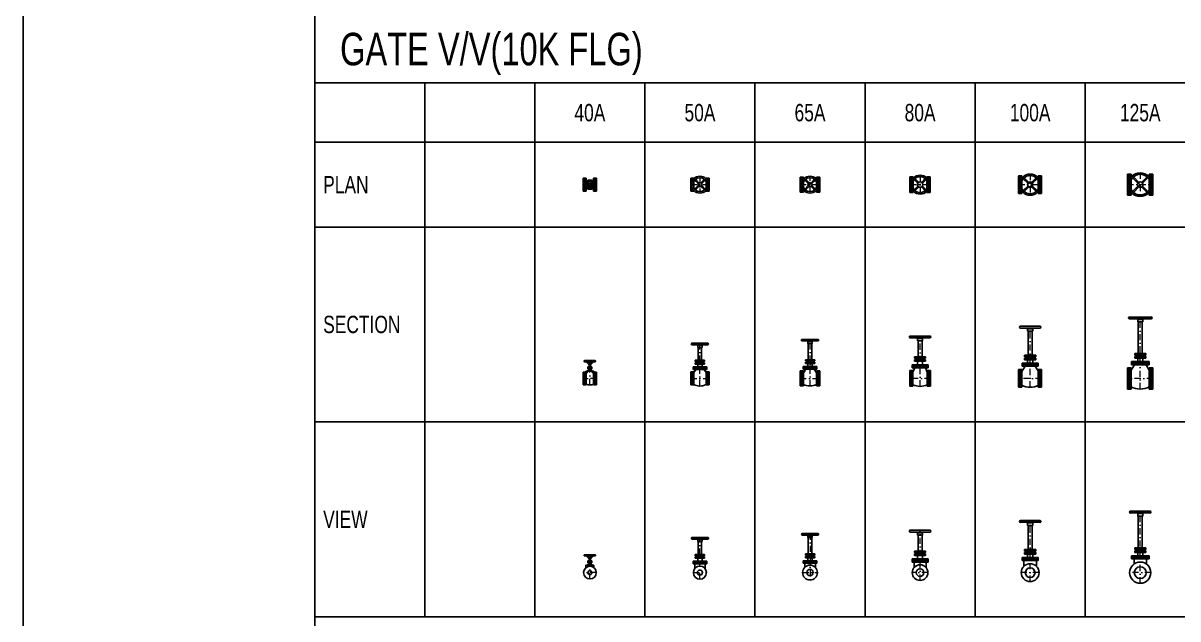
# Model space of a CAD drawing. Extents: x 0 to 60630, y 0 to 46389.
# Drawn here: x 0 to 13639, y 21136 to 28167 of the extents above; entities that cross this region are included whole.
import ezdxf
from ezdxf.enums import TextEntityAlignment as Align

# ---------------------------------------------------------------- set-up
doc = ezdxf.new("R2010")
doc.units = 0
doc.header["$LTSCALE"] = 30
doc.header["$MEASUREMENT"] = 0
doc.linetypes.add('DGN Style 4', pattern=[4.8, 2.4, -1.2, 0, -1.2])
doc.layers.add('L(c)', color=1, linetype='DGN Style 4', lineweight=5)
doc.layers.add('L(txt)', color=2, linetype='Continuous', lineweight=13)
doc.styles.add('Style-ENGINEERING', font='ENGINEERING.shx')

# ---------------------------------------------------------------- blocks, each defined once
blk = doc.blocks.new('*U4')
for p, q in [((-150, 125), (-150, -125)), ((-150, 125), (-130, 125)), ((-130, 125), (-130, 52)), ((-127, 125), (-107, 125)), ((-127, 125), (-127, 59)), ((-107, 125), (-107, 90)), ((-107, 59), (-107, -59)), ((-27, 16), (-91, 81)), ((-16, 27), (-81, 91)), ((81, 91), (16, 27)), ((91, 81), (27, 16)), ((107, 125), (127, 125)), ((107, 125), (107, 90)), ((107, 59), (107, -59)), ((127, 125), (127, 59)), ((150, 125), (130, 125)), ((130, 125), (130, 52)), ((150, 125), (150, -125)), ((-150, -125), (-130, -125)), ((-130, -52), (-130, -125)), ((-127, -59), (-127, -125)), ((-127, -125), (-107, -125)), ((-107, -90), (-107, -125)), ((-27, -16), (-91, -81)), ((-16, -27), (-81, -91)), ((81, -91), (16, -27)), ((91, -81), (27, -16)), ((107, -90), (107, -125)), ((107, -125), (127, -125)), ((127, -59), (127, -125)), ((130, -52), (130, -125)), ((150, -125), (130, -125))]:
    blk.add_line(p, q)
for radius in [140, 122, 31.3]:
    blk.add_circle((0, 0), radius)
blk = doc.blocks.new('*U5')
for p, q in [((-136, 105), (-118, 105)), ((-136, 105), (-136, -105)), ((-118, 105), (-118, 43)), ((-115, 105), (-97, 105)), ((-115, 105), (-115, 50)), ((-97, 105), (-97, 79)), ((-97, 45), (-97, -46)), ((-27, 16), (-81, 70)), ((-16, 27), (-70, 81)), ((70, 81), (16, 27)), ((81, 70), (27, 16)), ((96, 105), (114, 105)), ((96, 105), (96, 79)), ((96, 46), (96, -46)), ((114, 105), (114, 50)), ((135, 105), (117, 105)), ((117, 105), (117, 43)), ((135, 105), (135, -105)), ((-136, -105), (-118, -105)), ((-118, -43), (-118, -105)), ((-115, -50), (-115, -105)), ((-115, -105), (-97, -105)), ((-97, -79), (-97, -105)), ((-27, -16), (-81, -70)), ((-16, -27), (-70, -81)), ((70, -81), (16, -27)), ((81, -70), (27, -16)), ((96, -79), (96, -105)), ((96, -105), (114, -105)), ((114, -50), (114, -105)), ((117, -43), (117, -105)), ((135, -105), (117, -105))]:
    blk.add_line(p, q)
for radius in [125, 107, 31.3]:
    blk.add_circle((0, 0), radius)
blk = doc.blocks.new('*U6')
for p, q in [((-120, 93), (-102, 93)), ((-120, 93), (-120, -92)), ((-102, 93), (-102, 47)), ((-99, 93), (-81, 93)), ((-99, 93), (-99, 53)), ((-81, 93), (-81, 78)), ((-81, 49), (-81, -49)), ((-27, 16), (-72, 61)), ((-16, 27), (-61, 72)), ((61, 72), (16, 27)), ((72, 61), (27, 16)), ((80, 93), (98, 93)), ((80, 93), (80, 76)), ((80, 49), (80, -49)), ((98, 93), (98, 53)), ((119, 93), (101, 93)), ((101, 93), (101, 47)), ((119, 93), (119, -92)), ((-120, -92), (-102, -92)), ((-102, -47), (-102, -92)), ((-99, -53), (-99, -92)), ((-99, -92), (-81, -92)), ((-81, -78), (-81, -92)), ((-27, -16), (-72, -61)), ((-16, -27), (-61, -72)), ((61, -72), (16, -27)), ((72, -61), (27, -16)), ((80, -78), (80, -92)), ((80, -92), (98, -92)), ((98, -53), (98, -92)), ((101, -47), (101, -92)), ((119, -92), (101, -92))]:
    blk.add_line(p, q)
for radius in [112, 94, 31.3]:
    blk.add_circle((0, 0), radius)
blk = doc.blocks.new('*U7')
for p, q in [((-116, 88), (-116, -87)), ((-116, 88), (-98, 88)), ((-98, 88), (-98, 20)), ((-95, 88), (-77, 88)), ((-95, 88), (-95, 31)), ((-77, 88), (-77, 64)), ((-77, 28), (-77, -28)), ((-22, 12), (-63, 52)), ((-12, 22), (-52, 63)), ((52, 63), (12, 22)), ((63, 52), (22, 12)), ((77, 88), (95, 88)), ((77, 88), (77, 64)), ((77, 28), (77, -28)), ((95, 88), (95, 31)), ((116, 88), (98, 88)), ((98, 88), (98, 20)), ((116, 88), (116, -87)), ((-116, -87), (-98, -87)), ((-98, -20), (-98, -87)), ((-95, -31), (-95, -87)), ((-95, -87), (-77, -87)), ((-77, -64), (-77, -87)), ((-22, -12), (-63, -52)), ((-12, -22), (-52, -63)), ((52, -63), (12, -22)), ((63, -52), (22, -12)), ((77, -64), (77, -87)), ((77, -87), (95, -87)), ((95, -31), (95, -87)), ((98, -20), (98, -87)), ((116, -87), (98, -87))]:
    blk.add_line(p, q)
for radius in [100, 82, 25]:
    blk.add_circle((0, 0), radius)
blk = doc.blocks.new('*U8')
for p, q in [((-108, 78), (-108, -77)), ((-108, 78), (-92, 78)), ((-92, 78), (-92, 39)), ((-89, 78), (-73, 78)), ((-89, 78), (-89, 46)), ((-73, 78), (-73, 68)), ((-73, 37), (-73, -37)), ((-22, 12), (-63, 52)), ((-12, 22), (-52, 63)), ((52, 63), (12, 22)), ((63, 52), (22, 12)), ((73, 78), (89, 78)), ((73, 78), (73, 68)), ((73, 37), (73, -37)), ((89, 78), (89, 46)), ((108, 78), (92, 78)), ((92, 78), (92, 39)), ((108, 78), (108, -77)), ((-108, -77), (-92, -77)), ((-92, -39), (-92, -77)), ((-89, -46), (-89, -77)), ((-89, -77), (-73, -77)), ((-73, -68), (-73, -77)), ((-22, -12), (-63, -52)), ((-12, -22), (-52, -63)), ((52, -63), (12, -22)), ((63, -52), (22, -12)), ((73, -68), (73, -77)), ((73, -77), (89, -77)), ((89, -46), (89, -77)), ((92, -39), (92, -77)), ((108, -77), (92, -77))]:
    blk.add_line(p, q)
for radius in [100, 82, 25]:
    blk.add_circle((0, 0), radius)
blk = doc.blocks.new('*U9')
for p, q in [((-78, -75), (-78, 75)), ((-42, 75), (-78, 75)), ((-60, -75), (-60, 75)), ((-42, 43), (-42, 75)), ((-42, 32), (-38, 27)), ((-42, 7), (-42, 31)), ((-40, 34), (-33, 27)), ((-34, 40), (-27, 33)), ((-32, 42), (-27, 38)), ((-27, 20), (-10, 3)), ((-20, 27), (-3, 10)), ((20, 27), (3, 10)), ((27, 20), (10, 3)), ((32, 42), (27, 38)), ((34, 40), (27, 33)), ((40, 34), (33, 27)), ((42, 32), (38, 27)), ((78, 75), (42, 75)), ((42, 75), (42, 43)), ((42, 31), (42, 7)), ((60, 75), (60, -75)), ((78, 75), (78, -75)), ((-42, -75), (-78, -75)), ((-42, -31), (-42, -6)), ((-38, -27), (-42, -32)), ((-42, -75), (-42, -43)), ((-33, -27), (-40, -34)), ((-27, -33), (-34, -40)), ((-27, -38), (-32, -42)), ((-10, -3), (-27, -20)), ((-3, -10), (-20, -27)), ((3, -10), (20, -27)), ((10, -3), (27, -20)), ((27, -33), (34, -40)), ((27, -38), (32, -42)), ((33, -27), (40, -34)), ((38, -27), (42, -32)), ((42, -6), (42, -31)), ((42, -43), (42, -75)), ((78, -75), (42, -75))]:
    blk.add_line(p, q)
for radius in [34.5, 10.6]:
    blk.add_circle((0, 0), radius)
for centre, radius, start, end in [((-37, 37), 7.5, 45.0005, 225.0005), ((0, 0), 42.5, 150.2576, 209.7427), ((-37, 37), 4, 45.0005, 225.0005), ((-41, 24), 5, 330.2576, 45.0004), ((0, -5), 60, 54.9654, 125.0345), ((0, 0), 42.5, 129.5997, 140.4009), ((-24, 41), 5, 225.0004, 299.7426), ((0, 0), 42.5, 60.2576, 119.7426), ((24, 41), 5, 240.2576, 315.0008), ((0, 0), 42.5, 39.5996, 50.4006), ((37, 37), 7.5, 315, 135.0011), ((37, 37), 4, 315, 135.0011), ((41, 24), 5, 135, 209.7427), ((0, 0), 42.5, 330.2575, 29.7427), ((-37, -37), 7.5, 135.0011, 315), ((-37, -37), 4, 135.0011, 315), ((-41, -24), 5, 315, 29.7427), ((0, 5), 60, 234.9656, 305.0346), ((0, 0), 42.5, 219.5996, 230.4008), ((-24, -41), 5, 60.2576, 135.0004), ((0, 0), 42.5, 240.2576, 299.7425), ((24, -41), 5, 45, 119.7425), ((0, 0), 42.5, 309.5993, 320.4005), ((37, -37), 7.5, 225.0005, 45.0005), ((37, -37), 4, 225.0005, 45.0005), ((41, -24), 5, 150.2575, 225)]:
    blk.add_arc(centre, radius, start, end)
blk = doc.blocks.new('*U10')
for p, q in [((-61, 143), (61, 143)), ((-8, 129), (-8, 143)), ((8, 129), (8, 143)), ((-78, -142), (-78, 8)), ((-42, 8), (-78, 8)), ((-61, 129), (61, 129)), ((-60, -142), (-60, 8)), ((-48, 20), (-48, 8)), ((48, 20), (-48, 20)), ((-44, 129), (-12, 99)), ((-42, -142), (-42, 8)), ((-30, 24), (-30, 20)), ((-30, 24), (-28, 24)), ((-28, 129), (-12, 114)), ((-24, 71), (24, 71)), ((-24, 71), (-24, 48)), ((-24, 48), (24, 48)), ((-15, 48), (-15, 37)), ((-12, 114), (-6, 114)), ((-12, 99), (-12, 93)), ((-12, 93), (12, 93)), ((-12, 71), (-12, 48)), ((-8, 93), (-8, 71)), ((-6, 129), (-6, 99)), ((6, 129), (6, 99)), ((6, 114), (12, 114)), ((7, 93), (7, 71)), ((28, 129), (12, 114)), ((44, 129), (12, 99)), ((12, 99), (12, 93)), ((12, 71), (12, 48)), ((15, 48), (15, 37)), ((24, 71), (24, 48)), ((28, 24), (30, 24)), ((30, 24), (30, 20)), ((78, 8), (42, 8)), ((42, 8), (42, -142)), ((48, 20), (48, 8)), ((60, 8), (60, -142)), ((78, 8), (78, -142)), ((-42, -142), (-78, -142)), ((78, -142), (42, -142))]:
    blk.add_line(p, q)
for centre, radius, start, end in [((-61, 136), 6.94, 90, 270), ((61, 136), 6.94, 270, 90), ((-28, 37), 13.1, 270, 0), ((28, 37), 13.1, 180, 270), ((1, -52), 91.5, 242.2858, 296.9611)]:
    blk.add_arc(centre, radius, start, end)
for centre, major_axis, ratio, start_param, end_param in [((-43, 136), (0, -6.94), 0.648659, 3.141593, 6.283185), ((43, 136), (0, 6.94), 0.648649, 3.141593, 6.283185), ((-42, 9), (17.2, -0.5), 0.571287, 4.712389, 6.283185), ((42, 9), (17.2, 0.5), 0.571287, 3.141593, 4.712389)]:
    blk.add_ellipse(centre, major_axis=major_axis, ratio=ratio, start_param=start_param, end_param=end_param)
blk = doc.blocks.new('*U11')
for p, q in [((-92, 252), (92, 252)), ((-92, 234), (92, 234)), ((-25, 228), (25, 228)), ((-25, 204), (-25, 228)), ((-25, 204), (25, 204)), ((-20, 228), (-20, 234)), ((-20, 52), (-20, 204)), ((20, 228), (20, 234)), ((20, 52), (20, 204)), ((25, 204), (25, 228)), ((-55, 52), (55, 52)), ((-55, 37), (-55, 52)), ((-55, 37), (55, 37)), ((-55, 22), (55, 22)), ((-55, 7), (-55, 22)), ((-55, 7), (55, 7)), ((-25, -13), (-25, 7)), ((-20, 22), (-20, 37)), ((20, 22), (20, 37)), ((25, -28), (25, 7)), ((55, 37), (55, 52)), ((55, 7), (55, 22)), ((-108, -85), (-108, -240)), ((-108, -85), (-92, -85)), ((-92, -85), (-92, -240)), ((-89, -85), (-73, -85)), ((-89, -85), (-89, -240)), ((-80, -58), (-80, -28)), ((2, -28), (-80, -28)), ((80, -43), (-80, -43)), ((0, -58), (-80, -58)), ((-73, -92), (-48, -58)), ((-73, -85), (-73, -240)), ((-25, -28), (-25, -6)), ((-3, -28), (80, -28)), ((-3, -58), (80, -58)), ((73, -92), (48, -58)), ((73, -85), (89, -85)), ((73, -85), (73, -240)), ((80, -58), (80, -28)), ((89, -85), (89, -240)), ((108, -85), (92, -85)), ((92, -85), (92, -240)), ((108, -85), (108, -240)), ((-108, -240), (-92, -240)), ((-89, -240), (-73, -240)), ((73, -240), (89, -240)), ((108, -240), (92, -240))]:
    blk.add_line(p, q)
for centre, radius, start, end in [((-93, 244), 9, 90, 270), ((92, 243), 9, 270, 90), ((0, -88), 165, 243.6864, 268.441), ((0, -88), 165, 268.8674, 296.3153)]:
    blk.add_arc(centre, radius, start, end)
blk = doc.blocks.new('*U12')
for p, q in [((-92, 275), (92, 275)), ((-92, 257), (92, 257)), ((-25, 250), (25, 250)), ((-25, 227), (-25, 250)), ((-25, 227), (25, 227)), ((-20, 250), (-20, 257)), ((-20, 35), (-20, 227)), ((20, 250), (20, 257)), ((20, 35), (20, 227)), ((25, 227), (25, 250)), ((-55, 35), (55, 35)), ((-55, 20), (-55, 35)), ((-55, 20), (55, 20)), ((-55, 5), (55, 5)), ((-55, -10), (-55, 5)), ((-20, 5), (-20, 20)), ((20, 5), (20, 20)), ((55, 20), (55, 35)), ((55, -10), (55, 5)), ((-116, -98), (-116, -273)), ((-116, -98), (-98, -98)), ((-98, -98), (-98, -273)), ((-95, -98), (-95, -273)), ((-95, -98), (-77, -98)), ((-80, -75), (-80, -45)), ((2, -45), (-80, -45)), ((80, -60), (-80, -60)), ((0, -75), (-80, -75)), ((-77, -120), (-48, -75)), ((-77, -98), (-77, -273)), ((-55, -10), (55, -10)), ((-25, -31), (-25, -10)), ((-25, -45), (-25, -23)), ((-3, -45), (80, -45)), ((-3, -75), (80, -75)), ((25, -45), (25, -10)), ((77, -120), (48, -75)), ((77, -98), (95, -98)), ((77, -98), (77, -273)), ((80, -75), (80, -45)), ((95, -98), (95, -273)), ((98, -98), (98, -273)), ((116, -98), (98, -98)), ((116, -98), (116, -273)), ((-116, -273), (-98, -273)), ((-95, -273), (-77, -273)), ((77, -273), (95, -273)), ((116, -273), (98, -273))]:
    blk.add_line(p, q)
for centre, radius, start, end in [((-93, 266), 9, 90, 270), ((92, 266), 9, 270, 90), ((0, -110), 165, 242.123, 268.441), ((0, -110), 165, 268.8674, 297.8787)]:
    blk.add_arc(centre, radius, start, end)
blk = doc.blocks.new('*U13')
for p, q in [((-116, 297), (116, 297)), ((-116, 276), (116, 276)), ((-24, 268), (-24, 276)), ((24, 268), (24, 276)), ((-30, 268), (30, 268)), ((-30, 240), (-30, 268)), ((-30, 240), (30, 240)), ((-24, 53), (-24, 240)), ((24, 53), (24, 240)), ((30, 240), (30, 268)), ((-65, 53), (65, 53)), ((-65, 35), (-65, 53)), ((-65, 35), (65, 35)), ((-65, 17), (65, 17)), ((-65, -1), (-65, 17)), ((-24, 17), (-24, 35)), ((24, 17), (24, 35)), ((65, 35), (65, 53)), ((65, -1), (65, 17)), ((-123, -110), (-105, -110)), ((-123, -110), (-123, -295)), ((-105, -110), (-105, -295)), ((-102, -110), (-84, -110)), ((-102, -110), (-102, -295)), ((-95, -78), (-95, -42)), ((2, -42), (-95, -42)), ((95, -60), (-95, -60)), ((0, -78), (-95, -78)), ((-84, -130), (-64, -78)), ((-84, -110), (-84, -295)), ((-65, -1), (65, -1)), ((-30, -25), (-30, -1)), ((-30, -42), (-30, -16)), ((-4, -42), (95, -42)), ((-4, -78), (95, -78)), ((30, -42), (30, -1)), ((84, -130), (64, -78)), ((83, -110), (101, -110)), ((83, -110), (83, -295)), ((95, -78), (95, -42)), ((95, -74), (95, -74)), ((101, -110), (101, -295)), ((122, -110), (104, -110)), ((104, -110), (104, -295)), ((122, -110), (122, -295)), ((-123, -295), (-105, -295)), ((-102, -295), (-84, -295)), ((83, -295), (101, -295)), ((122, -295), (104, -295))]:
    blk.add_line(p, q)
for centre, radius, start, end in [((-116, 287), 10.7, 90, 270), ((116, 287), 10.7, 270, 90), ((1, -97), 200, 245.0241, 269.6992), ((-1, -97), 200, 270.3008, 294.9695)]:
    blk.add_arc(centre, radius, start, end)
blk = doc.blocks.new('*U14')
for p, q in [((-116, 360), (116, 360)), ((-116, 339), (116, 339)), ((-30, 331), (30, 331)), ((-30, 303), (-30, 331)), ((-30, 303), (30, 303)), ((-24, 331), (-24, 339)), ((-24, 18), (-24, 303)), ((24, 331), (24, 339)), ((24, 18), (24, 303)), ((30, 303), (30, 331)), ((-65, 18), (65, 18)), ((-65, 0), (-65, 18)), ((65, 0), (65, 18)), ((-97, -176), (-61, -113)), ((-95, -113), (-95, -77)), ((2, -77), (-95, -77)), ((95, -95), (-95, -95)), ((0, -113), (-95, -113)), ((-65, 0), (65, 0)), ((-65, -18), (65, -18)), ((-65, -36), (-65, -18)), ((-65, -36), (65, -36)), ((-30, -60), (-30, -36)), ((-30, -77), (-30, -51)), ((-24, -18), (-24, 0)), ((-4, -77), (95, -77)), ((-4, -113), (95, -113)), ((24, -18), (24, 0)), ((30, -77), (30, -36)), ((97, -176), (61, -113)), ((65, -36), (65, -18)), ((95, -113), (95, -77)), ((95, -109), (95, -109)), ((-136, -150), (-118, -150)), ((-136, -150), (-136, -360)), ((-118, -150), (-118, -360)), ((-115, -150), (-97, -150)), ((-115, -150), (-115, -360)), ((-97, -150), (-97, -360)), ((96, -150), (114, -150)), ((96, -150), (96, -360)), ((114, -150), (114, -360)), ((135, -150), (117, -150)), ((117, -150), (117, -360)), ((135, -150), (135, -360)), ((-136, -360), (-118, -360)), ((-115, -360), (-97, -360)), ((96, -360), (114, -360)), ((135, -360), (117, -360))]:
    blk.add_line(p, q)
for centre, radius, start, end in [((-116, 349), 10.7, 90, 270), ((116, 349), 10.7, 270, 90), ((1, -150), 210, 242.0924, 269.6992), ((-1, -150), 210, 270.3008, 297.9076)]:
    blk.add_arc(centre, radius, start, end)
blk = doc.blocks.new('*U15')
for p, q in [((-130, 425), (130, 425)), ((-129, 404), (129, 404)), ((-30, 396), (30, 396)), ((-30, 368), (-30, 396)), ((-30, 368), (30, 368)), ((-24, 396), (-24, 404)), ((-24, -7), (-24, 368)), ((24, 396), (24, 404)), ((24, -7), (24, 368)), ((30, 368), (30, 396)), ((-104, -138), (-104, -102)), ((2, -102), (-104, -102)), ((104, -120), (-104, -120)), ((-65, -7), (65, -7)), ((-65, -25), (-65, -7)), ((-65, -25), (65, -25)), ((-65, -43), (65, -43)), ((-65, -60), (-65, -43)), ((-65, -60), (65, -60)), ((-30, -85), (-30, -60)), ((-30, -102), (-30, -76)), ((-24, -43), (-24, -25)), ((-4, -102), (104, -102)), ((24, -43), (24, -25)), ((30, -102), (30, -60)), ((65, -25), (65, -7)), ((65, -60), (65, -43)), ((104, -138), (104, -102)), ((-150, -175), (-150, -425)), ((-150, -175), (-130, -175)), ((-130, -175), (-130, -425)), ((-127, -175), (-107, -175)), ((-127, -175), (-127, -425)), ((-107, -203), (-69, -138)), ((-107, -175), (-107, -425)), ((0, -138), (-104, -138)), ((-4, -138), (104, -138)), ((107, -203), (69, -138)), ((107, -175), (127, -175)), ((107, -175), (107, -425)), ((127, -175), (127, -425)), ((130, -175), (130, -425)), ((150, -175), (130, -175)), ((150, -175), (150, -425)), ((-150, -425), (-130, -425)), ((-127, -425), (-107, -425)), ((107, -425), (127, -425)), ((150, -425), (130, -425))]:
    blk.add_line(p, q)
for centre, radius, start, end in [((-129, 415), 10.7, 90, 270), ((129, 415), 10.7, 270, 90), ((1, -194), 231, 242.1088, 269.6992), ((-1, -194), 231, 270.3008, 297.8912)]:
    blk.add_arc(centre, radius, start, end)
blk = doc.blocks.new('*U24')
for p, q in [((-116, 425), (116, 425)), ((-116, 404), (116, 404)), ((-30, 396), (30, 396)), ((-30, 368), (-30, 396)), ((-30, 368), (30, 368)), ((-24, 396), (-24, 404)), ((-24, -7), (-24, 368)), ((24, 396), (24, 404)), ((24, -7), (24, 368)), ((30, 368), (30, 396)), ((-104, -138), (-104, -102)), ((2, -102), (-104, -102)), ((104, -120), (-104, -120)), ((-65, -7), (65, -7)), ((-65, -25), (-65, -7)), ((-65, -25), (65, -25)), ((-65, -43), (65, -43)), ((-65, -61), (-65, -43)), ((-65, -61), (65, -61)), ((-30, -85), (-30, -61)), ((-30, -102), (-30, -76)), ((-24, -43), (-24, -25)), ((-4, -102), (104, -102)), ((24, -43), (24, -25)), ((30, -102), (30, -61)), ((65, -25), (65, -7)), ((65, -61), (65, -43)), ((104, -138), (104, -102)), ((0, -138), (-104, -138)), ((-73, -138), (-73, -199)), ((-4, -138), (104, -138)), ((73, -138), (73, -199))]:
    blk.add_line(p, q)
for radius in [125, 69.9]:
    blk.add_circle((0, -300), radius)
for centre, start, end in [((-116, 414), 90, 270), ((116, 414), 270, 90)]:
    blk.add_arc(centre, 10.7, start, end)
blk = doc.blocks.new('*U25')
for p, q in [((-116, 360), (116, 360)), ((-116, 339), (116, 339)), ((-30, 331), (30, 331)), ((-30, 303), (-30, 331)), ((-30, 303), (30, 303)), ((-24, 331), (-24, 339)), ((-24, 18), (-24, 303)), ((24, 331), (24, 339)), ((24, 18), (24, 303)), ((30, 303), (30, 331)), ((-65, 18), (65, 18)), ((-65, 0), (-65, 18)), ((65, 0), (65, 18)), ((-95, -113), (-95, -77)), ((2, -77), (-95, -77)), ((95, -95), (-95, -95)), ((0, -113), (-95, -113)), ((-73, -113), (-73, -180)), ((-65, 0), (65, 0)), ((-65, -18), (65, -18)), ((-65, -36), (-65, -18)), ((-65, -36), (65, -36)), ((-30, -60), (-30, -36)), ((-30, -77), (-30, -51)), ((-24, -18), (-24, 0)), ((-4, -77), (95, -77)), ((-4, -113), (95, -113)), ((24, -18), (24, 0)), ((30, -77), (30, -36)), ((65, -36), (65, -18)), ((73, -113), (73, -180)), ((95, -113), (95, -77)), ((95, -109), (95, -109))]:
    blk.add_line(p, q)
for radius in [105, 57.1]:
    blk.add_circle((0, -255), radius)
for centre, start, end in [((-116, 349), 90, 270), ((116, 349), 270, 90)]:
    blk.add_arc(centre, 10.7, start, end)
blk = doc.blocks.new('*U26')
for p, q in [((-116, 296), (116, 296)), ((-116, 275), (116, 275)), ((-24, 267), (-24, 275)), ((24, 267), (24, 275)), ((-30, 267), (30, 267)), ((-30, 239), (-30, 267)), ((-30, 239), (30, 239)), ((-24, 51), (-24, 239)), ((24, 51), (24, 239)), ((30, 239), (30, 267)), ((-65, 51), (65, 51)), ((-65, 34), (-65, 51)), ((-65, 34), (65, 34)), ((-65, 16), (65, 16)), ((-65, -2), (-65, 16)), ((-24, 16), (-24, 34)), ((24, 16), (24, 34)), ((65, 34), (65, 51)), ((65, -2), (65, 16)), ((-95, -79), (-95, -43)), ((2, -43), (-95, -43)), ((95, -61), (-95, -61)), ((0, -79), (-95, -79)), ((-71, -79), (-71, -144)), ((-65, -2), (65, -2)), ((-30, -27), (-30, -2)), ((-30, -43), (-30, -18)), ((-4, -43), (95, -43)), ((-4, -79), (95, -79)), ((30, -43), (30, -2)), ((71, -79), (71, -144)), ((95, -79), (95, -43)), ((95, -75), (95, -75))]:
    blk.add_line(p, q)
for radius in [92.5, 44.5]:
    blk.add_circle((0, -204), radius)
for centre, start, end in [((-116, 286), 90, 270), ((116, 286), 270, 90)]:
    blk.add_arc(centre, 10.7, start, end)
blk = doc.blocks.new('*U27')
for p, q in [((-92, 274), (93, 274)), ((-92, 256), (93, 256)), ((-25, 249), (25, 249)), ((-25, 226), (-25, 249)), ((-25, 226), (25, 226)), ((-20, 249), (-20, 256)), ((-20, 34), (-20, 226)), ((20, 249), (20, 256)), ((20, 34), (20, 226)), ((25, 226), (25, 249)), ((-55, 34), (55, 34)), ((-55, 19), (-55, 34)), ((-55, 19), (55, 19)), ((-55, 4), (55, 4)), ((-55, -11), (-55, 4)), ((-20, 4), (-20, 19)), ((20, 4), (20, 19)), ((55, 19), (55, 34)), ((55, -11), (55, 4)), ((-80, -76), (-80, -46)), ((2, -46), (-80, -46)), ((80, -61), (-80, -61)), ((0, -76), (-80, -76)), ((-63, -76), (-63, -126)), ((-55, -11), (55, -11)), ((-25, -32), (-25, -11)), ((-25, -46), (-25, -24)), ((-3, -46), (80, -46)), ((-3, -76), (80, -76)), ((25, -46), (25, -11)), ((63, -76), (63, -126)), ((80, -76), (80, -46))]:
    blk.add_line(p, q)
for radius in [87.5, 38.1]:
    blk.add_circle((0, -186), radius)
for centre, start, end in [((-92, 265), 90, 270), ((93, 264), 270, 90)]:
    blk.add_arc(centre, 9, start, end)
blk = doc.blocks.new('*U28')
for p, q in [((-92, 246), (93, 246)), ((-92, 228), (93, 228)), ((-25, 222), (25, 222)), ((-25, 198), (-25, 222)), ((-25, 198), (25, 198)), ((-20, 222), (-20, 228)), ((-20, 46), (-20, 198)), ((20, 222), (20, 228)), ((20, 46), (20, 198)), ((25, 198), (25, 222)), ((-55, 46), (55, 46)), ((-55, 31), (-55, 46)), ((-55, 31), (55, 31)), ((-55, 16), (55, 16)), ((-55, 1), (-55, 16)), ((-55, 1), (55, 1)), ((-25, -20), (-25, 1)), ((-20, 16), (-20, 31)), ((20, 16), (20, 31)), ((25, -34), (25, 1)), ((55, 31), (55, 46)), ((55, 1), (55, 16)), ((-80, -64), (-80, -34)), ((2, -34), (-80, -34)), ((80, -49), (-80, -49)), ((0, -64), (-80, -64)), ((-60, -119), (-60, -64)), ((-25, -34), (-25, -12)), ((-3, -34), (80, -34)), ((-3, -64), (80, -64)), ((60, -119), (60, -64)), ((80, -64), (80, -34))]:
    blk.add_line(p, q)
for radius in [77.5, 30.2]:
    blk.add_circle((0, -169), radius)
for centre, start, end in [((-92, 237), 90, 270), ((93, 237), 270, 90)]:
    blk.add_arc(centre, 9, start, end)
blk = doc.blocks.new('*U29')
for p, q in [((-61, 143), (61, 143)), ((-8, 129), (-8, 143)), ((8, 129), (8, 143)), ((-61, 129), (61, 129)), ((-48, 19), (-48, -10)), ((48, 19), (-48, 19)), ((-44, 129), (-12, 98)), ((-30, 24), (-30, 19)), ((-30, 24), (-28, 24)), ((-28, 129), (-12, 114)), ((-24, 70), (24, 70)), ((-24, 70), (-24, 48)), ((-24, 48), (24, 48)), ((-15, 48), (-15, 37)), ((-12, 114), (-6, 114)), ((-12, 98), (-12, 93)), ((-12, 93), (12, 93)), ((-12, 70), (-12, 48)), ((-7, 93), (-7, 70)), ((-6, 129), (-6, 98)), ((6, 129), (6, 98)), ((6, 114), (12, 114)), ((8, 93), (8, 70)), ((28, 129), (12, 114)), ((44, 129), (12, 98)), ((12, 98), (12, 93)), ((12, 70), (12, 48)), ((15, 48), (15, 37)), ((24, 70), (24, 48)), ((28, 24), (30, 24)), ((30, 24), (30, 19)), ((48, 19), (48, -10))]:
    blk.add_line(p, q)
for centre, radius, start, end in [((-61, 136), 6.94, 90, 270), ((61, 136), 6.94, 270, 90), ((0, -68), 75, 0, 360), ((-28, 37), 13.1, 270, 0), ((28, 37), 13.1, 180, 270), ((0, -68), 24.1, 0, 360)]:
    blk.add_arc(centre, radius, start, end)
for centre, major_axis, ratio in [((-43, 136), (0, -6.94), 0.648659), ((43, 136), (0, 6.94), 0.648649)]:
    blk.add_ellipse(centre, major_axis=major_axis, ratio=ratio, start_param=3.141593, end_param=6.283185)

msp = doc.modelspace()

# ---------------------------------------------------------------- linework, layer by layer
for p, q in [((3444, 44389), (3444, 1861)), ((3444, 27461), (24944, 27461)), ((4744, 27461), (4744, 21161)), ((6044, 27461), (6044, 21161)), ((7344, 27461), (7344, 21161)), ((8644, 27461), (8644, 21161)), ((9944, 27461), (9944, 21161)), ((11244, 27461), (11244, 21161)), ((12544, 27461), (12544, 21161)), ((3444, 26761), (24944, 26761)), ((3444, 25761), (24944, 25761)), ((3444, 23461), (24944, 23461)), ((3444, 21161), (24944, 21161))]:
    msp.add_line(p, q)
at = {"flags": 128}
msp.add_lwpolyline([(0, 46389), (60630, 46389), (60630, 0), (0, 0)], close=True, dxfattribs=at)
at = {"layer": 'L(c)'}
for p, q in [((8065, 26332), (7923, 26190)), ((8065, 26190), (7923, 26332)), ((7994, 26361), (7994, 26161)), ((9365, 26332), (9223, 26190)), ((9365, 26190), (9223, 26332)), ((9294, 26161), (9294, 26361)), ((10673, 26340), (10515, 26182)), ((10673, 26182), (10515, 26340)), ((10594, 26373), (10594, 26149)), ((11983, 26350), (11806, 26173)), ((11983, 26173), (11806, 26350)), ((11894, 26386), (11894, 26136)), ((13293, 26360), (13095, 26162)), ((13293, 26162), (13095, 26360)), ((13194, 26401), (13194, 26121)), ((6616, 26261), (6772, 26261)), ((6694, 26206), (6694, 26316)), ((7886, 26261), (8102, 26261)), ((9178, 26261), (9410, 26261)), ((10475, 26261), (10714, 26261)), ((11759, 26261), (12030, 26261)), ((13044, 26261), (13344, 26261)), ((13194, 23849), (13194, 24700)), ((11894, 23870), (11894, 24590)), ((9294, 23885), (9294, 24435)), ((10594, 23880), (10594, 24475)), ((7994, 23885), (7994, 24390)), ((6694, 23898), (6694, 24185)), ((6772, 23975), (6616, 23975)), ((7886, 23975), (8102, 23975)), ((9178, 23975), (9410, 23975)), ((10717, 23975), (10472, 23975)), ((12030, 23975), (11759, 23975)), ((13344, 23975), (13044, 23975)), ((13194, 21557), (13194, 22407)), ((11894, 21577), (11894, 22297)), ((7994, 21605), (7994, 22097)), ((9294, 22142), (9294, 21595)), ((10594, 21590), (10594, 22182)), ((6694, 21607), (6694, 21892)), ((6769, 21682), (6619, 21682)), ((7917, 21682), (8072, 21682)), ((9207, 21682), (9382, 21682)), ((10687, 21682), (10502, 21682)), ((11999, 21682), (11789, 21682)), ((13319, 21682), (13069, 21682))]:
    msp.add_line(p, q, dxfattribs=at)

# ---------------------------------------------------------------- block references
for name, p in [('*U9', (6694, 26261)), ('*U8', (7994, 26261)), ('*U7', (9294, 26261)), ('*U6', (10594, 26261)), ('*U5', (11894, 26261)), ('*U4', (13194, 26261)), ('*U15', (13194, 24274)), ('*U14', (11894, 24230)), ('*U12', (9294, 24160)), ('*U13', (10594, 24177)), ('*U11', (7994, 24137)), ('*U10', (6694, 24041)), ('*U24', (13194, 21982)), ('*U25', (11894, 21937)), ('*U28', (7994, 21851)), ('*U27', (9294, 21869)), ('*U26', (10594, 21886)), ('*U29', (6694, 21750))]:
    msp.add_blockref(name, p)

# ---------------------------------------------------------------- texts
at = {"layer": 'L(txt)', "style": 'Style-ENGINEERING', "width": 0.75}
for s, height, p in [('GATE V/V(10K FLG)', 384, (3744, 27861)), ('PLAN', 204.8, (3544, 26261)), ('SECTION', 204.8, (3544, 24611)), ('VIEW', 204.8, (3544, 22311))]:
    msp.add_text(s, height=height, dxfattribs=at).set_placement(p, align=Align.MIDDLE_LEFT)
for s, p in [('40A', (6694, 27111)), ('50A', (7994, 27111)), ('65A', (9294, 27111)), ('80A', (10594, 27111)), ('100A', (11894, 27111)), ('125A', (13194, 27111))]:
    msp.add_text(s, height=204.8, dxfattribs=at).set_placement(p, align=Align.MIDDLE_CENTER)

doc.saveas('drawing.dxf')
